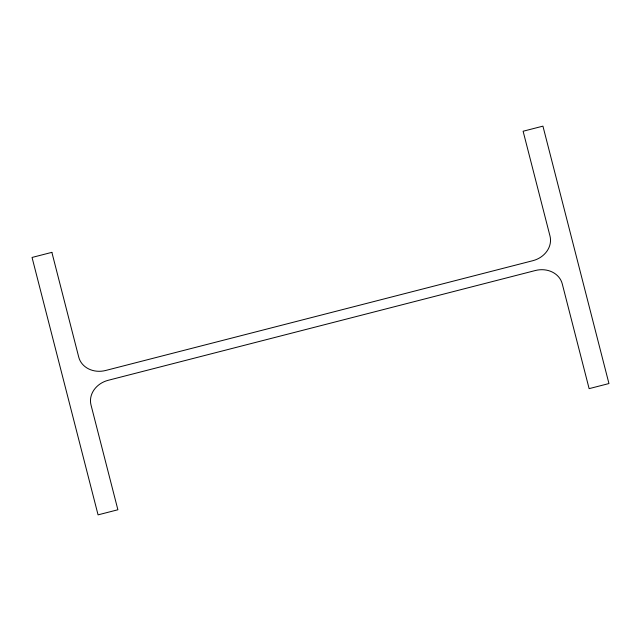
<?xml version="1.0" encoding="UTF-8"?>
<svg xmlns="http://www.w3.org/2000/svg" width="641" height="641" viewBox="0 0 641 641"><rect width="100%" height="100%" fill="white"/><g stroke="black" fill="none" stroke-linecap="round" stroke-linejoin="round"><path stroke-width="0.96" d="M51.873 252.354L32.05 257.45L98.065 514.859L117.888 509.763L91.006 404.968A22.78 19.607 -14.5 0 1 108.201 380.297L535.315 270.526A22.78 19.607 -14.5 0 1 562.253 283.851L589.127 388.646L608.95 383.55L542.935 126.141L523.112 131.237L549.994 236.032A22.78 19.607 -14.5 0 1 532.799 260.703L105.685 370.474A22.78 19.607 -14.5 0 1 78.747 357.149L51.873 252.354"/></g></svg>
